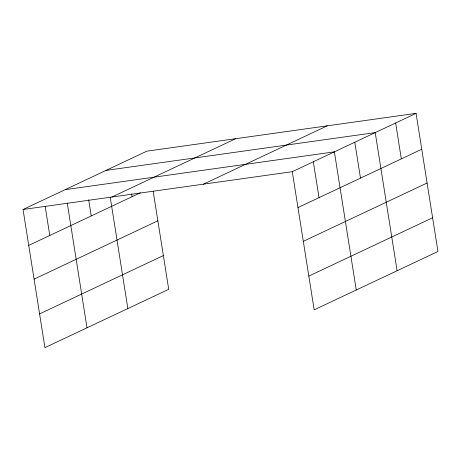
<?xml version="1.0" encoding="UTF-8"?>
<svg xmlns="http://www.w3.org/2000/svg" width="461" height="461" viewBox="0 0 461 461"><rect width="100%" height="100%" fill="white"/><g stroke="black" fill="none" stroke-linecap="round" stroke-linejoin="round"><path stroke-width="0.69" d="M153.185 191.286L168.714 289.312L44.93 347.64L23.05 209.496L146.834 151.168L416.07 113.36L437.95 251.504L314.166 309.832L292.286 171.688L416.07 113.36M111.896 197.02L235.68 138.692M28.738 245.39L140.392 192.779M203.439 184.164L327.224 125.836M34.079 279.135L157.864 220.807M39.588 313.901L163.367 255.573M297.973 207.583L421.757 149.255M303.321 241.322L427.099 183M308.824 276.087L432.608 217.765M105.984 170.414L375.219 132.607L397.1 270.751M65.134 189.667L334.375 151.853L356.255 289.998M23.05 209.496L292.286 171.688M395.647 122.983L401.329 158.878M354.797 142.23L360.485 178.125M313.33 161.771L319.018 197.665M131.65 193.874L132.094 196.691M110.219 197.164L127.864 308.565M88.679 199.751L91.243 215.938M67.254 203.036L87.014 327.811M45.207 206.62L49.776 235.473"/></g></svg>
